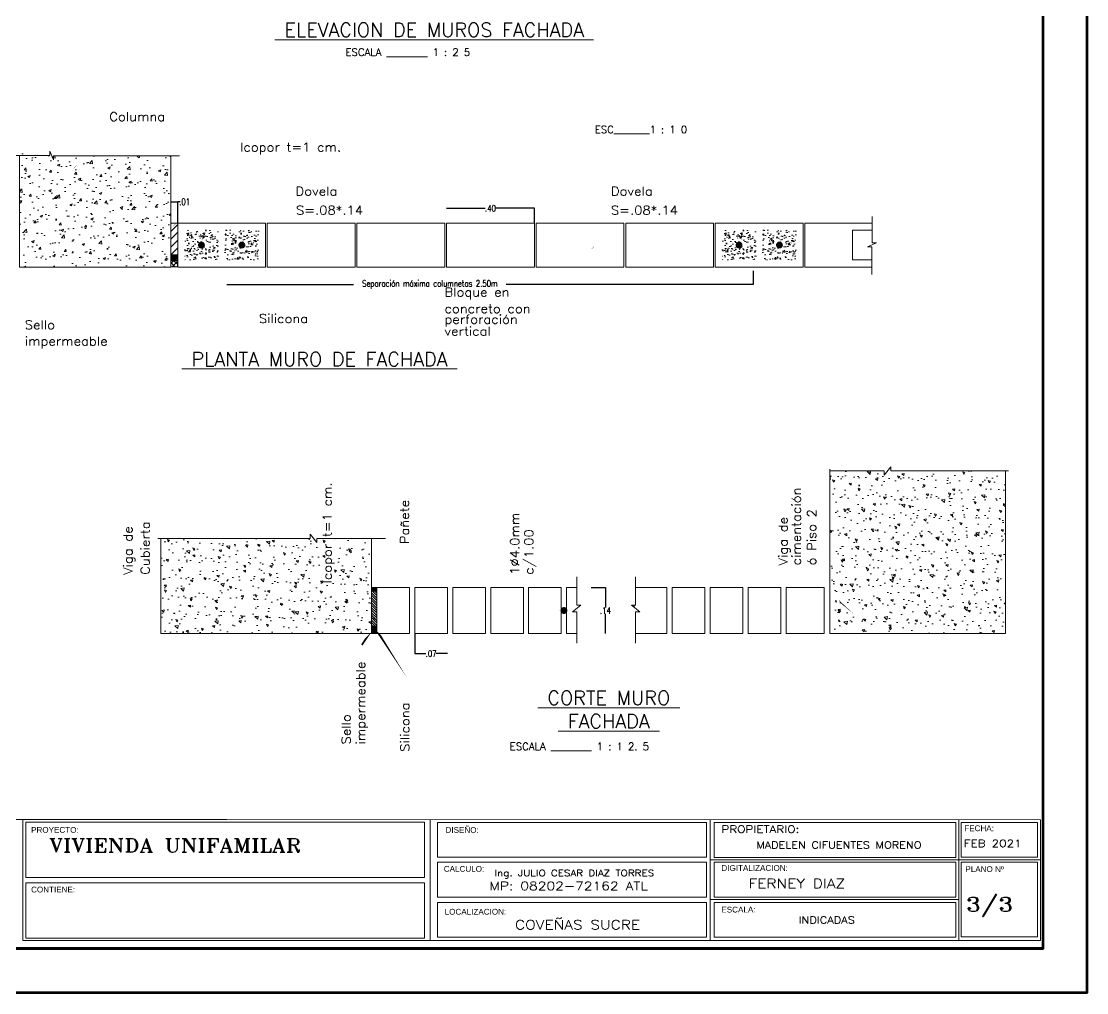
# Model space of a CAD drawing. Header units: metres. Extents: x -3 to 176, y -9 to 24.
# Drawn here: x 159.12 to 175.89, y -8.91 to 6.37 of the extents above; entities that cross this region are included whole.
import ezdxf
from ezdxf.enums import TextEntityAlignment as Align

# ---------------------------------------------------------------- set-up
doc = ezdxf.new("R2010")
doc.units = ezdxf.units.M
for name, color, linetype, lineweight in [('MARQ.CUADROS', 7, 'Continuous', 80), ('MARQ.TEXT', 7, 'Continuous', 5), ('PLACA_DIBUJOS', 7, 'Continuous', 5)]:
    doc.layers.add(name, color=color, linetype=linetype, lineweight=lineweight)
doc.styles.add('DINGRAFO', font='romans.shx')
doc.styles.add('Roman 60', font='romant.shx', dxfattribs={"height": 60})
doc.styles.add('ROMANS', font='romans')
doc.styles.get("Standard").update_dxf_attribs({"font": 'arial.ttf'})
doc.styles.add('style1', font='')
doc.styles.add('TEXTOACOTADO', font='romans.shx', dxfattribs={"width": 0.8, "height": 0.1})
doc.styles.get('style1').set_extended_font_data('@Arial Unicode MS')
doc.dimstyles.get("Standard").update_dxf_attribs({"dimscale": 0.001, "dimtxt": 0.18, "dimasz": 0.18, "dimexe": 0.18, "dimexo": 0.0625, "dimgap": 0.09, "dimtad": 0, "dimtih": 1, "dimtoh": 1, "dimdec": 4, "dimzin": 0, "dimdsep": 46, "dimtxsty": 'Standard', "dimcen": 0.09, "dimadec": 0, "dimazin": 0, "dimtfac": 1, "dimtdec": 4, "dimtofl": 0, "dimtmove": 0, "dimatfit": 3, "dimfxl": 1, "dimtolj": 1, "dimtzin": 0, "dimarcsym": 0})
pattern_1 = [(140, (-20.01243, 10.45373), (0.0347058, 0.3966891), [0.0414796, -0.4562759]), (85, (-20.01243, 10.45373), (-0.4160086, -0.07673804), [0.0331837, -0.3650207]), (190.4514, (-20.00953, 10.4868), (-0.3813026, 0.3199514), [0.03525226, -0.3877748]), (136.1842, (-20.12304, 10.45373), (0.0915422, 0.5902501), [0.0622194, -0.6844138]), (186.6356, (-20.1154, 10.5029), (-0.5387473, 0.5169261), [0.0528784, -0.5816621]), (81.1842, (-20.12304, 10.45373), (-0.5387477, 0.5169257), [0.0497756, -0.547531]), (111, (-20.0954, 10.50904), (0.2226731, 0.3301264), [0.0414796, -0.4562759]), (56, (-20.0954, 10.50904), (-0.4010527, 0.1345684), [0.0331837, -0.3650207]), (161.4514, (-20.07683, 10.53655), (-0.17837925, 0.4646949), [0.03525226, -0.3877748]), (127.5, (-20.01243, 10.45373), (-0.18411083, 0.00672515), [0, -0.3605962, 0, -0.37055132, 0, -0.36640335]), (97.5, (-20.01243, 10.45373), (-0.218134, 0.14549368), [0, -0.21126956, 0, -0.35230028, 0, -0.13964807]), (57.5, (-20.01243, 10.3304), (0.01247423, 0.29523673), [0, -0.13826542, 0, -0.4313881, 0, -0.57241883]), (47.5, (-20.01243, 10.2751), (-0.05536423, 0.3225379), [0, -0.17974504, 0, -0.28648594, 0, -0.40650033])]
pattern_2 = [(50, (-5518.02922, 1598.09772), (0.1679322612, -0.014692162), [0.017559708, -0.193156787]), (355, (-5518.02922, 1598.09772), (-0.03248576, 0.1761101756), [0.0140477663, -0.1545254297]), (100.451, (-5518.01522, 1598.0965), (0.135447108, 0.161417212), [0.0149234473, -0.1641579204]), (46.1842, (-5518.02922, 1598.14454), (0.249872377, -0.038753333), [0.026339562, -0.289735181]), (96.6356, (-5518.0084, 1598.14131), (0.218831969, 0.228069317), [0.022385171, -0.246236881]), (351.184, (-5518.02922, 1598.14454), (0.218832312, 0.228068914), [0.02107165, -0.231788145]), (21, (-5518.0058, 1598.13284), (0.1397539636, -0.0942652302), [0.017559708, -0.193156787]), (326, (-5518.0058, 1598.13284), (0.0569672214, 0.1697788393), [0.0140477663, -0.1545254297]), (71.4514, (-5517.99416, 1598.12498), (0.1967208, 0.075513987), [0.0149234473, -0.1641579204]), (37.5, (-5518.02922, 1598.097716), (0.0028469801, 0.07794025124), [0, -0.1526523942, 0, -0.1568667241, 0, -0.1551107533]), (7.5, (-5518.02922, 1598.09772), (0.0615923232, 0.0923433928), [0, -0.0894374457, 0, -0.1491404526, 0, -0.0591176833]), (327.5, (-5518.08143, 1598.097716), (0.1249832676, -0.0052805812), [0, -0.0585323597, 0, -0.1826209624, 0, -0.2423239694]), (317.5, (-5518.10484, 1598.09772), (0.1365409533, 0.0234373625), [0, -0.0760920677, 0, -0.1212790494, 0, -0.1720851377])]
pattern_3 = [(50, (-5509.56737, 1598.09772), (0.1679322612, -0.014692162), [0.017559708, -0.193156787]), (355, (-5509.56737, 1598.09772), (-0.03248576, 0.1761101756), [0.0140477663, -0.1545254297]), (100.451, (-5509.55338, 1598.0965), (0.135447108, 0.161417212), [0.0149234473, -0.1641579204]), (46.1842, (-5509.56737, 1598.14454), (0.249872377, -0.038753333), [0.026339562, -0.289735181]), (96.6356, (-5509.54655, 1598.14131), (0.218831969, 0.228069317), [0.022385171, -0.246236881]), (351.184, (-5509.56737, 1598.14454), (0.218832312, 0.228068914), [0.02107165, -0.231788145]), (21, (-5509.54396, 1598.13284), (0.1397539636, -0.0942652302), [0.017559708, -0.193156787]), (326, (-5509.54396, 1598.13284), (0.0569672214, 0.1697788393), [0.0140477663, -0.1545254297]), (71.4514, (-5509.53232, 1598.12498), (0.1967208, 0.075513987), [0.0149234473, -0.1641579204]), (37.5, (-5509.567375, 1598.097716), (0.0028469801, 0.07794025124), [0, -0.1526523942, 0, -0.1568667241, 0, -0.1551107533]), (7.5, (-5509.567375, 1598.09772), (0.0615923232, 0.0923433928), [0, -0.0894374457, 0, -0.1491404526, 0, -0.0591176833]), (327.5, (-5509.619586, 1598.097716), (0.1249832676, -0.0052805812), [0, -0.0585323597, 0, -0.1826209624, 0, -0.2423239694]), (317.5, (-5509.643, 1598.09772), (0.1365409533, 0.0234373625), [0, -0.0760920677, 0, -0.1212790494, 0, -0.1720851377])]

# ---------------------------------------------------------------- blocks, each defined once
blk = doc.blocks.new('_Oblique')
at = {"color": 0, "linetype": 'ByBlock', "lineweight": -2}
blk.add_line((-0.5, -0.5), (0.5, 0.5), dxfattribs=at)
blk = doc.blocks.new('*D33')
at = {"layer": 'Defpoints', "color": 0, "transparency": 16777216}
for p in [(168.087, -2.539), (168.313, -2.539), (168.087, -3.258)]:
    blk.add_point(p, dxfattribs=at)
at = {"layer": 'PLACA_DIBUJOS', "color": 3, "lineweight": -2, "transparency": 16777216}
for p, q in [((168.087, -2.539), (168.313, -2.539)), ((168.313, -2.539), (168.313, -2.849)), ((168.313, -3.258), (168.313, -2.949))]:
    blk.add_line(p, q, dxfattribs=at)
at = {"layer": 'PLACA_DIBUJOS', "color": 3, "lineweight": -2, "transparency": 16777216, "xscale": 6e-05, "yscale": 6e-05, "zscale": 6e-05}
for p, rotation in [((168.313, -2.539), 90), ((168.313, -3.258), 270)]:
    blk.add_blockref('_Oblique', p, dxfattribs=dict(at, rotation=rotation))
at = {"layer": 'PLACA_DIBUJOS', "color": 0, "transparency": 16777216, "insert": (168.313, -2.899), "char_height": 0.1, "attachment_point": 5, "style": 'TEXTOACOTADO'}
blk.add_mtext('\\A1;.14', dxfattribs=at)
blk = doc.blocks.new('*D34')
at = {"layer": 'Defpoints', "color": 0, "transparency": 16777216}
for p in [(165.312, -3.258), (165.827, -3.258), (165.312, -3.576)]:
    blk.add_point(p, dxfattribs=at)
at = {"layer": 'PLACA_DIBUJOS', "color": 3, "lineweight": -2, "transparency": 16777216}
for p, q in [((165.312, -3.258), (165.312, -3.576)), ((165.312, -3.576), (165.488, -3.576)), ((165.827, -3.576), (165.651, -3.576))]:
    blk.add_line(p, q, dxfattribs=at)
at = {"layer": 'PLACA_DIBUJOS', "color": 3, "lineweight": -2, "transparency": 16777216, "xscale": 6e-05, "yscale": 6e-05, "zscale": 6e-05, "rotation": 180}
blk.add_blockref('_Oblique', (165.312, -3.576), dxfattribs=at)
at = {"layer": 'PLACA_DIBUJOS', "color": 3, "lineweight": -2, "transparency": 16777216, "xscale": 6e-05, "yscale": 6e-05, "zscale": 6e-05}
blk.add_blockref('_Oblique', (165.827, -3.576), dxfattribs=at)
at = {"layer": 'PLACA_DIBUJOS', "color": 0, "transparency": 16777216, "insert": (165.569, -3.576), "char_height": 0.1, "attachment_point": 5, "style": 'TEXTOACOTADO'}
blk.add_mtext('\\A1;.07', dxfattribs=at)
blk = doc.blocks.new('*D36')
at = {"layer": 'Defpoints', "color": 0, "transparency": 16777216}
for p in [(161.58, 3.531), (161.47, 3.197), (161.58, 3.197)]:
    blk.add_point(p, dxfattribs=at)
at = {"layer": 'PLACA_DIBUJOS', "color": 3, "lineweight": -2, "transparency": 16777216}
for p, q in [((161.47, 3.531), (161.581, 3.531)), ((161.58, 3.197), (161.58, 3.531)), ((161.618, 3.531), (161.58, 3.531))]:
    blk.add_line(p, q, dxfattribs=at)
at = {"layer": 'PLACA_DIBUJOS', "color": 3, "lineweight": -2, "transparency": 16777216, "xscale": 6e-05, "yscale": 6e-05, "zscale": 6e-05, "rotation": 180}
blk.add_blockref('_Oblique', (161.47, 3.531), dxfattribs=at)
at = {"layer": 'PLACA_DIBUJOS', "color": 3, "lineweight": -2, "transparency": 16777216, "xscale": 6e-05, "yscale": 6e-05, "zscale": 6e-05}
blk.add_blockref('_Oblique', (161.58, 3.531), dxfattribs=at)
at = {"layer": 'PLACA_DIBUJOS', "color": 0, "transparency": 16777216, "insert": (161.689, 3.531), "char_height": 0.1, "attachment_point": 5, "style": 'TEXTOACOTADO'}
blk.add_mtext('\\A1;.01', dxfattribs=at)
blk = doc.blocks.new('*D51')
at = {"layer": 'Defpoints', "color": 0, "transparency": 16777216}
for p in [(167.194, 3.429), (165.811, 3.197), (167.194, 3.197)]:
    blk.add_point(p, dxfattribs=at)
at = {"layer": 'PLACA_DIBUJOS', "color": 3, "lineweight": -2, "transparency": 16777216}
for p, q in [((165.811, 3.429), (166.421, 3.429)), ((167.194, 3.429), (166.585, 3.429)), ((167.194, 3.197), (167.194, 3.429))]:
    blk.add_line(p, q, dxfattribs=at)
at = {"layer": 'PLACA_DIBUJOS', "color": 3, "lineweight": -2, "transparency": 16777216, "xscale": 6e-05, "yscale": 6e-05, "zscale": 6e-05, "rotation": 180}
blk.add_blockref('_Oblique', (165.811, 3.429), dxfattribs=at)
at = {"layer": 'PLACA_DIBUJOS', "color": 3, "lineweight": -2, "transparency": 16777216, "xscale": 6e-05, "yscale": 6e-05, "zscale": 6e-05}
blk.add_blockref('_Oblique', (167.194, 3.429), dxfattribs=at)
at = {"layer": 'PLACA_DIBUJOS', "color": 0, "transparency": 16777216, "insert": (166.503, 3.429), "char_height": 0.1, "attachment_point": 5, "style": 'TEXTOACOTADO'}
blk.add_mtext('\\A1;.40', dxfattribs=at)
blk = doc.blocks.new('*D38')
at = {"layer": 'Defpoints', "color": 0, "transparency": 16777216}
for p in [(162.354, 2.443), (170.636, 2.443), (170.636, 2.23)]:
    blk.add_point(p, dxfattribs=at)
at = {"layer": 'PLACA_DIBUJOS', "color": 3, "lineweight": -2, "transparency": 16777216}
for p, q in [((170.636, 2.443), (170.636, 2.23)), ((162.354, 2.23), (164.349, 2.23)), ((170.636, 2.23), (166.749, 2.23))]:
    blk.add_line(p, q, dxfattribs=at)
at = {"layer": 'PLACA_DIBUJOS', "color": 3, "lineweight": -2, "transparency": 16777216, "xscale": 6e-05, "yscale": 6e-05, "zscale": 6e-05, "rotation": 180}
blk.add_blockref('_Oblique', (162.354, 2.23), dxfattribs=at)
at = {"layer": 'PLACA_DIBUJOS', "color": 3, "lineweight": -2, "transparency": 16777216, "xscale": 6e-05, "yscale": 6e-05, "zscale": 6e-05}
blk.add_blockref('_Oblique', (170.636, 2.23), dxfattribs=at)
at = {"layer": 'PLACA_DIBUJOS', "color": 0, "transparency": 16777216, "insert": (165.549, 2.23), "char_height": 0.1, "attachment_point": 5, "style": 'TEXTOACOTADO'}
blk.add_mtext('\\A1;Separación máxima columnetas 2.50m', dxfattribs=at)

msp = doc.modelspace()

# ---------------------------------------------------------------- hatches: boundary and pattern name
at = {"layer": 'PLACA_DIBUJOS'}
h = msp.add_hatch(dxfattribs=at)
h.set_pattern_fill('AR-CONC', color=256, scale=0.055306, style=0)
h.set_pattern_definition([(50, (149.77633, 188.21987), (0.3966891, -0.0347058), [0.0414796, -0.4562759]), (355, (149.77633, 188.21987), (-0.076738, 0.4160086), [0.0331837, -0.3650207]), (100.4514, (149.8094, 188.21698), (0.3199514, 0.3813026), [0.03525226, -0.3877748]), (46.1842, (149.77633, 188.3305), (0.5902501, -0.0915422), [0.0622194, -0.6844138]), (96.6356, (149.8255, 188.32285), (0.5169261, 0.5387473), [0.0528784, -0.5816621]), (351.1842, (149.77633, 188.3305), (0.5169257, 0.5387477), [0.0497756, -0.547531]), (21, (149.83164, 188.30283), (0.3301264, -0.2226731), [0.0414796, -0.4562759]), (326, (149.83164, 188.30283), (0.1345684, 0.4010527), [0.0331837, -0.3650207]), (71.4514, (149.85915, 188.28427), (0.4646949, 0.17837925), [0.03525226, -0.3877748]), (37.5, (149.77633, 188.21987), (0.00672515, 0.18411083), [0, -0.3605962, 0, -0.37055132, 0, -0.36640335]), (7.5, (149.77633, 188.21987), (0.14549368, 0.218134), [0, -0.21126956, 0, -0.35230028, 0, -0.13964807]), (327.5, (149.653, 188.21987), (0.29523673, -0.01247423), [0, -0.13826542, 0, -0.4313881, 0, -0.57241883]), (317.5, (149.5977, 188.21987), (0.3225379, 0.05536423), [0, -0.17974504, 0, -0.28648594, 0, -0.40650033])])
h.paths.add_polyline_path([(161.46983, 4.2573), (159.6265, 4.2573), (159.6265, 4.24044), (159.58826, 4.33052), (159.56731, 4.33052), (159.56731, 4.31227), (159.09166, 4.31227), (159.09166, 2.50542), (161.46983, 2.50542)])
h = msp.add_hatch(dxfattribs=at)
h.set_pattern_fill('ANSI31', color=256, scale=0.691327, style=0)
h.set_pattern_definition([(45, (103.38525, -34.48892), (-0.06110526, 0.06110526), [])])
h.paths.add_polyline_path([(161.58044, 2.69899), (161.46983, 2.69899), (161.46983, 3.19674), (161.58044, 3.19674)])
h = msp.add_hatch(dxfattribs=at)
h.set_pattern_fill('AR-CONC', color=256, scale=0.000921769, style=0)
h.set_pattern_definition(pattern_2)
h.paths.add_polyline_path([(162.21646, 3.08613), (161.69105, 3.08613), (161.69105, 2.61603), (162.21646, 2.61603)])
h.paths.add_polyline_path([(161.98072, 2.85108, -1), (161.9268, 2.85108, -1)], flags=16)
h = msp.add_hatch(dxfattribs=at)
h.set_pattern_fill('AR-CONC', color=256, scale=0.000921769, style=0)
h.set_pattern_definition(pattern_2)
h.paths.add_polyline_path([(162.85248, 3.08613), (162.32707, 3.08613), (162.32707, 2.61603), (162.85248, 2.61603)])
h.paths.add_polyline_path([(162.61674, 2.85108, -1), (162.56282, 2.85108, -1)], flags=16)
h = msp.add_hatch(dxfattribs=at)
h.set_pattern_fill('AR-CONC', color=256, scale=0.000921769, style=0)
h.set_pattern_definition(pattern_3)
h.paths.add_polyline_path([(170.67831, 3.08613), (170.1529, 3.08613), (170.1529, 2.61603), (170.67831, 2.61603)])
h.paths.add_polyline_path([(170.44256, 2.85108, -1), (170.38864, 2.85108, -1)], flags=16)
h = msp.add_hatch(dxfattribs=at)
h.set_pattern_fill('AR-CONC', color=256, scale=0.000921769, style=0)
h.set_pattern_definition(pattern_3)
h.paths.add_polyline_path([(171.31433, 3.08613), (170.78892, 3.08613), (170.78892, 2.61603), (171.31433, 2.61603)])
h.paths.add_polyline_path([(171.07858, 2.85108, -1), (171.02466, 2.85108, -1)], flags=16)
h = msp.add_hatch(dxfattribs=at)
h.set_pattern_fill('ANSI31', color=256, scale=0.138265, style=0)
h.set_pattern_definition([(45, (103.385248, -34.49448), (-0.0122210517, 0.0122210517), [])])
h.paths.add_polyline_path([(161.58044, 2.69899), (161.46983, 2.69899), (161.46983, 2.61209), (161.58044, 2.61209)])
h = msp.add_hatch(dxfattribs=at)
h.set_pattern_fill('ANSI37', color=256, scale=0.414796, style=0)
h.set_pattern_definition([(135, (208.33666, -3.808423), (0.036663155, 0.036663155), []), (45, (208.33666, -3.808423), (0.036663155, -0.036663155), [])])
h.paths.add_polyline_path([(161.57665, 2.60455), (161.47361, 2.60455), (161.47361, 2.5104), (161.57665, 2.5104)])
h = msp.add_hatch(dxfattribs=at)
h.set_pattern_fill('AR-CONC', color=256, scale=0.055306, angle=90, style=0)
h.set_pattern_definition(pattern_1)
h.paths.add_polyline_path([(174.02642, -2.2445), (174.02642, -0.70302), (172.80551, -0.70302), (172.80551, -0.63772), (172.7011, -0.76832), (172.7011, -0.70302), (171.84703, -0.70302), (171.84703, -3.25803), (174.61233, -3.25803), (174.61233, -2.75556), (174.48469, -2.64912)])
h.paths.add_polyline_path([(174.02642, -2.2445), (174.48469, -2.64912), (174.61233, -2.75556), (174.61233, -0.70302), (174.02642, -0.70302)], flags=16)
h.paths.add_polyline_path([(174.10232, -0.66366), (174.10232, 1.21017), (173.82579, 1.21017), (173.82579, -0.66366)], flags=9)
h = msp.add_hatch(dxfattribs=at)
h.set_pattern_fill('AR-CONC', color=256, scale=0.055306, angle=90, style=0)
h.set_pattern_definition(pattern_1)
h.paths.add_polyline_path([(161.31431, -1.76383), (161.31431, -3.25803), (164.6322, -3.25803), (164.6322, -3.20272), (164.6322, -3.14742), (164.6322, -2.99349), (164.50456, -2.88706), (164.04629, -2.48243), (164.04629, -1.76383), (163.76755, -1.76383), (163.76755, -1.82913), (163.66314, -1.69853), (163.66314, -1.76383)])
h.paths.add_polyline_path([(164.04629, -1.76383), (164.04629, -2.48243), (164.50456, -2.88706), (164.6322, -2.99349), (164.6322, -1.76383)])
h = msp.add_hatch(dxfattribs=at)
h.set_pattern_fill('DOTS', color=256, scale=0.138265, angle=135, style=0)
h.set_pattern_definition([(135, (193.20481, -50.290143), (-0.0091657888, -0.0030552629), [0, -0.0086415885])])
h.paths.add_polyline_path([(164.71516, -3.25803), (164.71516, -3.20272), (164.6322, -3.20272), (164.6322, -3.25803)])
h.paths.add_polyline_path([(164.6322, -2.53905), (164.6322, -2.59436), (164.71516, -2.59436), (164.71516, -2.53905)])
h = msp.add_hatch(dxfattribs=at)
h.set_pattern_fill('U', color=256, scale=0.027653, angle=135, style=0, pattern_type=0)
h.set_pattern_definition([(135, (175.982214, -63.245257), (-0.019553683, -0.019553683), [])])
h.paths.add_polyline_path([(164.6322, -2.59436), (164.6322, -3.14742), (164.71516, -3.14742), (164.71516, -2.59436)])
h = msp.add_hatch(dxfattribs=at)
h.set_pattern_fill('DOTS', color=256, scale=0.138265, angle=135, style=0)
h.set_pattern_definition([(135, (180.909447, -66.509231), (-0.0091657888, -0.0030552629), [0, -0.0086415885])])
h.paths.add_polyline_path([(164.6322, -3.14742), (164.6322, -3.20272), (164.71516, -3.20272), (164.71516, -3.14742)])

# ---------------------------------------------------------------- linework, layer by layer
at = {"layer": 'MARQ.CUADROS'}
for points in [[(131.64286, -8.91147), (131.64286, 21.50692), (175.88779, 21.50692), (175.88779, -8.91147), (131.64286, -8.91147)], [(132.33419, -8.22014), (132.33419, 20.81559), (175.19647, 20.81559), (175.19647, -8.22014)]]:
    msp.add_lwpolyline(points, close=True, dxfattribs=at)
at = {"layer": 'PLACA_DIBUJOS'}
for p, q in [((172.51069, 3.08613), (172.19923, 3.08613)), ((172.19923, 3.08613), (172.19923, 2.61603)), ((172.50646, 2.61603), (172.19923, 2.61603)), ((171.84703, -3.25803), (171.84703, -0.67733)), ((174.61233, -3.25803), (174.61233, -0.70302)), ((161.31431, -3.25803), (161.31431, -1.76383)), ((164.6322, -3.25803), (164.6322, -1.76383)), ((174.61233, -3.25803), (174.61233, -1.76383)), ((161.31431, -3.25803), (164.6322, -3.25803)), ((171.84703, -3.25803), (174.61233, -3.25803)), ((153.90365, -6.18563), (162.35144, -6.18705)), ((159.14307, -6.18705), (159.14307, -8.09253)), ((159.14307, -6.18832), (159.14307, -8.09168)), ((162.35144, -6.18832), (175.16191, -6.1912)), ((165.55568, -8.09093), (165.55568, -6.18945)), ((169.9618, -6.19018), (169.9618, -8.09044)), ((173.87287, -6.19091), (173.87287, -8.08995)), ((175.16191, -6.1912), (175.16191, -8.08976)), ((169.9618, -6.82104), (175.16191, -6.82104)), ((169.9618, -7.4471), (173.87287, -7.4471)), ((175.17499, -8.19867), (153.90365, -8.19867)), ((175.16191, -8.08976), (159.14307, -8.09253))]:
    msp.add_line(p, q, dxfattribs=at)
for points in [[(159.97082, 4.08151, 0, 0.05531, 0), (160.1057, 4.24325, 0, 0, 0), (160.51032, 4.70152, 0, 0, 0), (161.62781, 4.70152, 0, 0, 0)], [(161.54018, 3.17726, 0, 0.05531, 0), (161.67505, 3.33901, 0, 0, 0), (162.50518, 4.27975, 0, 0, 0), (164.45473, 4.27975, 0, 0, 0)], [(161.99598, 2.96618, 0, 0.05531, 0), (162.13086, 3.12792, 0, 0, 0), (162.53548, 3.58619, 0, 0, 0), (164.08223, 3.58619, 0, 0, 0)], [(162.59239, 2.96618, 0, 0.05531, 0), (162.72727, 3.12792, 0, 0, 0), (163.13189, 3.58619, 0, 0, 0), (164.67865, 3.58619, 0, 0, 0)], [(170.42907, 2.96618, 0, 0.05531, 0), (170.2942, 3.12792, 0, 0, 0), (169.88958, 3.58619, 0, 0, 0), (168.34282, 3.58619, 0, 0, 0)], [(171.02549, 2.96618, 0, 0.05531, 0), (170.89061, 3.12792, 0, 0, 0), (170.48599, 3.58619, 0, 0, 0), (168.93923, 3.58619, 0, 0, 0)], [(161.56768, 2.64944, 0, 0.05531, 0), (161.70256, 2.4877, 0, 0, 0), (162.53269, 1.54696, 0, 0, 0), (163.88184, 1.54696, 0, 0, 0)], [(168.1189, 2.81005, 0, 0.05531, 0), (167.98403, 2.64831, 0, 0, 0), (167.43994, 1.96404, 0, 0, 0), (165.74917, 1.96404, 0, 0, 0)], [(161.53058, 2.55214, 0, 0.05531, 0), (161.39571, 2.39039, 0, 0, 0), (160.56558, 1.44965, 0, 0, 0), (159.04007, 1.44965, 0, 0, 0)], [(164.66631, -3.02193, 0, 0.05531, 0), (164.50456, -2.88706, 0, 0, 0), (164.04629, -2.48243, 0, 0, 0), (164.04629, -0.64153, 0, 0, 0)], [(172.02723, -2.79308, 0, 0.05531, 0), (171.85571, -2.61584, 0, 0, 0), (171.46252, -2.25358, 0, 0, 0), (171.46252, -0.61829, 0, 0, 0)], [(164.65995, -2.54415, 0, 0.05531, 0), (164.82169, -2.40928, 0, 0, 0), (165.27996, -2.00466, 0, 0, 0), (165.27996, -0.95367, 0, 0, 0)], [(167.61748, -2.90664, 0, 0.05531, 0), (167.45573, -2.77177, 0, 0, 0), (166.99746, -2.36714, 0, 0, 0), (166.99746, -1.16882, 0, 0, 0)], [(161.52957, -2.93294, 0, 0.05531, 0), (161.36783, -2.79806, 0, 0, 0), (160.90956, -2.39344, 0, 0, 0), (160.90956, -1.35028, 0, 0, 0)], [(164.67176, -3.18209, 0, 0.05531, 0), (164.8335, -3.37465, 0, 0, 0), (165.29178, -4.1254, 0, 0, 0), (165.29178, -5.17638, 0, 0, 0)], [(164.63013, -3.23957, 0, 0.05531, 0), (164.46838, -3.43213, 0, 0, 0), (164.36389, -3.595, 0, 0, 0), (164.36389, -5.04056, 0, 0, 0)]]:
    msp.add_lwpolyline(points, format="xyseb", dxfattribs=at)
for points in [[(158.97559, 4.26152), (159.56731, 4.26152), (159.56731, 4.32912), (159.6265, 4.1897), (159.6265, 4.2573), (161.60948, 4.2573)], [(159.09166, 4.26152), (159.09166, 2.50542), (161.46983, 2.50542), (161.46983, 4.2573)], [(172.51069, 3.19674), (171.45259, 3.19674), (171.45259, 2.50542), (172.50646, 2.50542)], [(172.50646, 2.3877), (172.50646, 2.82544), (172.43886, 2.82544), (172.57828, 2.88463), (172.51069, 2.88463), (172.51069, 3.29953)], [(171.84703, -0.70302), (172.7011, -0.70302), (172.7011, -0.76832), (172.80551, -0.63772), (172.80551, -0.70302), (174.65946, -0.70302)], [(164.85097, -1.76383), (163.76755, -1.76383), (163.76755, -1.82913), (163.66314, -1.69853), (163.66314, -1.76383), (161.26718, -1.76383)], [(167.86118, -2.37017), (167.86118, -2.81391), (167.92648, -2.81391), (167.79588, -2.91832), (167.86118, -2.91832), (167.86118, -3.41427)], [(168.78793, -2.37017), (168.78793, -2.81391), (168.72263, -2.81391), (168.85323, -2.91832), (168.78793, -2.91832), (168.78793, -3.41427)], [(167.86118, -3.25803), (167.7011, -3.25803), (167.7011, -2.53905), (167.86118, -2.53905)], [(168.78793, -2.53905), (169.28177, -2.53905), (169.28177, -3.25803), (168.78793, -3.25803)], [(168.76754, -2.84981), (168.76754, -2.81391)]]:
    msp.add_lwpolyline(points, dxfattribs=at)
for points in [[(161.58044, 2.69899), (161.46983, 2.69899), (161.46983, 3.19674), (161.58044, 3.19674)], [(161.58044, 2.50542), (162.9631, 2.50542), (162.9631, 3.19674), (161.58044, 3.19674)], [(162.99075, 2.50542), (164.3734, 2.50542), (164.3734, 3.19674), (162.99075, 3.19674)], [(164.40106, 2.50542), (165.78371, 2.50542), (165.78371, 3.19674), (164.40106, 3.19674)], [(165.81136, 2.50542), (167.19402, 2.50542), (167.19402, 3.19674), (165.81136, 3.19674)], [(167.22167, 2.50542), (168.60432, 2.50542), (168.60432, 3.19674), (167.22167, 3.19674)], [(168.63198, 2.50542), (170.01463, 2.50542), (170.01463, 3.19674), (168.63198, 3.19674)], [(170.04229, 2.50542), (171.42494, 2.50542), (171.42494, 3.19674), (170.04229, 3.19674)], [(161.58044, 2.69899), (161.46983, 2.69899), (161.46983, 2.61209), (161.58044, 2.61209)], [(161.57665, 2.60455), (161.47361, 2.60455), (161.47361, 2.5104), (161.57665, 2.5104)], [(164.6322, -2.53905), (164.6322, -2.59436), (164.71516, -2.59436), (164.71516, -2.53905)], [(165.22939, -3.25803), (165.22939, -2.53905), (164.71516, -2.53905), (164.71516, -3.25803)], [(165.82658, -3.25803), (165.82658, -2.53905), (165.31235, -2.53905), (165.31235, -3.25803)], [(165.90954, -3.25803), (165.90954, -2.53905), (166.42377, -2.53905), (166.42377, -3.25803)], [(166.50673, -3.25803), (166.50673, -2.53905), (167.02096, -2.53905), (167.02096, -3.25803)], [(167.10391, -3.25803), (167.10391, -2.53905), (167.61814, -2.53905), (167.61814, -3.25803)], [(169.36473, -3.25803), (169.36473, -2.53905), (169.87896, -2.53905), (169.87896, -3.25803)], [(169.96192, -3.25803), (169.96192, -2.53905), (170.47615, -2.53905), (170.47615, -3.25803)], [(170.5591, -3.25803), (170.5591, -2.53905), (171.07333, -2.53905), (171.07333, -3.25803)], [(171.15629, -3.25803), (171.15629, -2.53905), (171.75426, -2.53905), (171.75426, -3.25803)], [(164.6322, -3.14742), (164.6322, -3.20272), (164.71516, -3.20272), (164.71516, -3.14742)], [(164.6322, -3.20272), (164.6322, -3.25803), (164.71516, -3.25803), (164.71516, -3.20272)], [(159.19153, -6.23011), (165.46382, -6.23011), (165.46382, -7.10041), (159.19153, -7.10041)], [(165.67126, -6.23295), (169.90517, -6.23295), (169.90517, -6.78166), (165.67126, -6.78166)], [(170.02419, -6.23368), (173.82945, -6.23368), (173.82945, -6.78239), (170.02419, -6.78239)], [(173.91048, -6.23493), (175.11326, -6.23493), (175.11326, -6.78141), (173.91048, -6.78141)], [(165.67126, -6.8583), (169.90517, -6.8583), (169.90517, -7.40702), (165.67126, -7.40702)], [(170.02419, -6.85903), (173.82945, -6.85903), (173.82945, -7.40775), (170.02419, -7.40775)], [(173.91048, -6.86065), (175.116, -6.86065), (175.116, -8.03284), (173.91048, -8.03284)], [(159.19153, -7.1833), (165.46382, -7.1833), (165.46382, -8.05361), (159.19153, -8.05361)], [(165.67126, -7.49004), (169.90517, -7.49004), (169.90517, -8.03876), (165.67126, -8.03876)], [(170.02419, -7.49077), (173.82945, -7.49077), (173.82945, -8.03949), (170.02419, -8.03949)]]:
    msp.add_lwpolyline(points, close=True, dxfattribs=at)
at = {"layer": 'PLACA_DIBUJOS', "const_width": 0.05392}
for points in [[(161.9268, 2.85108, 1), (161.98072, 2.85108, 1)], [(162.56282, 2.85108, 1), (162.61674, 2.85108, 1)], [(170.38864, 2.85108, 1), (170.44256, 2.85108, 1)], [(171.02466, 2.85108, 1), (171.07858, 2.85108, 1)], [(167.65963, -2.9255, 1), (167.65963, -2.87158, 1)]]:
    msp.add_lwpolyline(points, format="xyb", close=True, dxfattribs=at)

# ---------------------------------------------------------------- texts
at = {"layer": 'MARQ.TEXT', "lineweight": -2, "style": 'Roman 60', "width": 1.2}
msp.add_text('VIVIENDA UNIFAMILAR', height=0.2109788, dxfattribs=at).set_placement((159.55777, -6.69867))
at = {"layer": 'PLACA_DIBUJOS', "style": 'DINGRAFO'}
for s, p in [('%%U ELEVACION DE MUROS FACHADA ', (165.61839, 6.1249)), ('%%U PLANTA MURO DE FACHADA ', (163.81199, 0.94535)), ('%%U CORTE MURO ', (168.36512, -4.38467)), ('%%U FACHADA ', (168.36512, -4.75136))]:
    msp.add_text(s, height=0.2212247, dxfattribs=at).set_placement(p, align=Align.CENTER)
at = {"layer": 'PLACA_DIBUJOS'}
for s, height, style, p in [('ESCALA ________ 1 : 2 5', 0.1170647, 'DINGRAFO', (164.22122, 5.82576)), ('ESCALA ________ 1 : 1 2. 5', 0.1170647, 'DINGRAFO', (166.80575, -5.09493)), ('PROYECTO:', 0.091138, 'style1', (159.27246, -6.39571)), ('DISEÑO:', 0.091138, 'style1', (165.79581, -6.39709)), ('FECHA:', 0.091138, 'style1', (173.96061, -6.37042)), ('CALCULO:', 0.091138, 'style1', (165.76862, -7.00873)), ('DIGITALIZACION:', 0.0911376, 'style1', (170.13797, -6.99562)), ('PLANO Nº', 0.091138, 'style1', (173.97796, -7.01268)), ('CONTIENE:', 0.091138, 'style1', (159.27246, -7.33447)), ('LOCALIZACION:', 0.0911376, 'style1', (165.78221, -7.68383)), ('ESCALA:', 0.091138, 'style1', (170.13797, -7.64976))]:
    msp.add_text(s, height=height, dxfattribs=dict(at, style=style)).set_placement(p)
for s, height, style, width, p in [('Columna', 0.138265, 'ROMANS', 1.1, (160.503, 4.80221)), ('Icopor t=1 cm.', 0.1382654, 'ROMANS', 1.1, (162.56158, 4.3232)), ('Dovela ', 0.138265, 'ROMANS', 1.1, (163.43471, 3.62964)), ('Dovela ', 0.138265, 'ROMANS', 1.1, (168.39922, 3.62964)), ('S=.08*.14', 0.138265, 'ROMANS', 1.1, (163.44172, 3.32947)), ('S=.08*.14', 0.138265, 'ROMANS', 1.1, (168.39922, 3.32947)), ('Bloque en', 0.138265, 'ROMANS', 1.1, (165.7791, 2.0419)), ('concreto con', 0.1382654, 'ROMANS', 1.1, (165.7791, 1.78209)), ('Silicona', 0.138265, 'ROMANS', 1.1, (162.85738, 1.62482)), ('perforación', 0.1382654, 'ROMANS', 1.1, (165.7791, 1.61344)), ('Sello ', 0.138265, 'ROMANS', 1.1, (159.17297, 1.52752)), ('vertical ', 0.138265, 'ROMANS', 1.1, (165.7791, 1.42655)), ('impermeable', 0.1382654, 'ROMANS', 1.1, (159.17297, 1.27097)), ('PROPIETARIO:', 0.1151141, 'Roman 60', 1.2, (170.13797, -6.39709)), ('FEB 2021', 0.115114, 'Roman 60', 1.2, (173.95238, -6.61962)), ('Ing. JULIO CESAR DIAZ TORRES', 0.0997824, 'Roman 60', 1.2, (166.56613, -7.07915)), ('MP: 08202-72162 ATL', 0.1331408, 'Roman 60', 1.2, (166.48687, -7.29819)), ('FERNEY DIAZ', 0.1479343, 'Roman 60', 1.2, (170.56437, -7.26755)), ('3/3', 0.230228, 'Roman 60', 1.2, (173.98527, -7.63638)), ('COVEÑAS SUCRE', 0.1479343, 'Roman 60', 1.2, (166.88886, -7.91644)), ('INDICADAS', 0.109523, 'Roman 60', 1.2, (171.35379, -7.82478))]:
    msp.add_text(s, height=height, dxfattribs=dict(at, style=style, width=width)).set_placement(p)
at = {"layer": 'PLACA_DIBUJOS', "style": 'DINGRAFO'}
msp.add_text('ESC_______1 : 1 0', height=0.1170647, dxfattribs=at).set_placement((168.87212, 4.66249), align=Align.MIDDLE)
at = {"layer": 'PLACA_DIBUJOS', "style": 'ROMANS', "width": 1.1}
for s, height, p in [('Icopor t=1 cm.', 0.1382654, (164.00284, -2.47415)), ('cimentación', 0.1382654, (171.3871, -2.18949)), ('Pañete', 0.138265, (165.21992, -1.85627)), ('ó Piso 2', 0.138265, (171.62758, -2.18949)), ('1%%C4.0mm', 0.138265, (166.95401, -2.33757)), ('Viga de', 0.138265, (171.17779, -2.18949)), ('Viga de', 0.138265, (160.86611, -2.33704)), ('Cubierta', 0.138265, (161.13777, -2.33704)), ('c/1.00', 0.138265, (167.17689, -2.33757)), ('impermeable', 0.1382654, (164.52916, -5.00577)), ('Silicona', 0.138265, (165.22517, -5.12112)), ('Sello ', 0.138265, (164.29931, -5.00577))]:
    msp.add_text(s, height=height, rotation=90, dxfattribs=at).set_placement(p)
at = {"layer": 'PLACA_DIBUJOS', "style": 'Roman 60', "width": 1.2}
msp.add_text('MADELEN CIFUENTES MORENO', height=0.1083014, dxfattribs=at).set_placement((171.9873, -6.64214), align=Align.CENTER)

# ---------------------------------------------------------------- dimensions: what is measured, and where the dimension line sits
at = {"layer": 'PLACA_DIBUJOS'}
for base, p1, p2, text, picture, middle in [((161.58044, 3.53086), (161.46983, 3.19674), (161.58044, 3.19674), '.01', '*D36', (161.68855, 3.53086)), ((170.63581, 2.23041), (162.35372, 2.44316), (170.63581, 2.44316), 'Separación máxima columnetas 2.50m', '*D38', (165.54881, 2.23041))]:
    dim = msp.add_linear_dim(base=base, p1=p1, p2=p2, text=text, dimstyle='Standard', override={"dimtxt": 0.06, "dimasz": 0.06, "dimexe": 0.08, "dimexo": 0.08, "dimgap": 0.02, "dimzin": 5, "dimtxsty": 'TEXTOACOTADO', "dimblk1": 'Oblique', "dimblk2": 'Oblique', "dimsah": 1, "dimdle": 0.08, "dimse1": 1, "dimclrd": 3, "dimclre": 3, "dimtdec": 3, "dimtmove": 1}, dxfattribs=at)
    dim.commit()
    dim.dimension.update_dxf_attribs({"geometry": picture, "text_midpoint": middle, "dimtype": 160})
dim = msp.add_linear_dim(base=(167.19402, 3.42934), p1=(165.81136, 3.19674), p2=(167.19402, 3.19674), text='.40', dimstyle='Standard', override={"dimtxt": 0.06, "dimasz": 0.06, "dimexe": 0.08, "dimexo": 0.08, "dimgap": 0.02, "dimzin": 5, "dimtxsty": 'TEXTOACOTADO', "dimblk1": 'Oblique', "dimblk2": 'Oblique', "dimsah": 1, "dimdle": 0.08, "dimse1": 1, "dimclrd": 3, "dimclre": 3, "dimtdec": 3, "dimtmove": 1}, dxfattribs=at)
dim.commit()
dim.dimension.update_dxf_attribs({"geometry": '*D51', "text_midpoint": (166.50269, 3.42934)})
dim = msp.add_linear_dim(base=(168.3132, -2.53905), p1=(168.08709, -3.25803), p2=(168.08709, -2.53905), angle=270, text='.14', dimstyle='Standard', override={"dimtxt": 0.06, "dimasz": 0.06, "dimexe": 0.08, "dimexo": 0.08, "dimgap": 0.02, "dimzin": 5, "dimtxsty": 'TEXTOACOTADO', "dimblk1": 'Oblique', "dimblk2": 'Oblique', "dimsah": 1, "dimdle": 0.08, "dimse1": 1, "dimclrd": 3, "dimclre": 3, "dimtdec": 3, "dimtmove": 1}, dxfattribs=at)
dim.commit()
dim.dimension.update_dxf_attribs({"geometry": '*D33', "text_midpoint": (168.3132, -2.89854)})
dim = msp.add_linear_dim(base=(165.31235, -3.57558), p1=(165.82658, -3.25803), p2=(165.31235, -3.25803), angle=180, text='.07', dimstyle='Standard', override={"dimtxt": 0.06, "dimasz": 0.06, "dimexe": 0.08, "dimexo": 0.08, "dimgap": 0.02, "dimzin": 5, "dimtxsty": 'TEXTOACOTADO', "dimblk1": 'Oblique', "dimblk2": 'Oblique', "dimsah": 1, "dimdle": 0.08, "dimse1": 1, "dimclrd": 3, "dimclre": 3, "dimtdec": 3, "dimtmove": 1}, dxfattribs=at)
dim.commit()
dim.dimension.update_dxf_attribs({"geometry": '*D34', "text_midpoint": (165.56947, -3.57558), "dimtype": 160})

doc.saveas('drawing.dxf')
